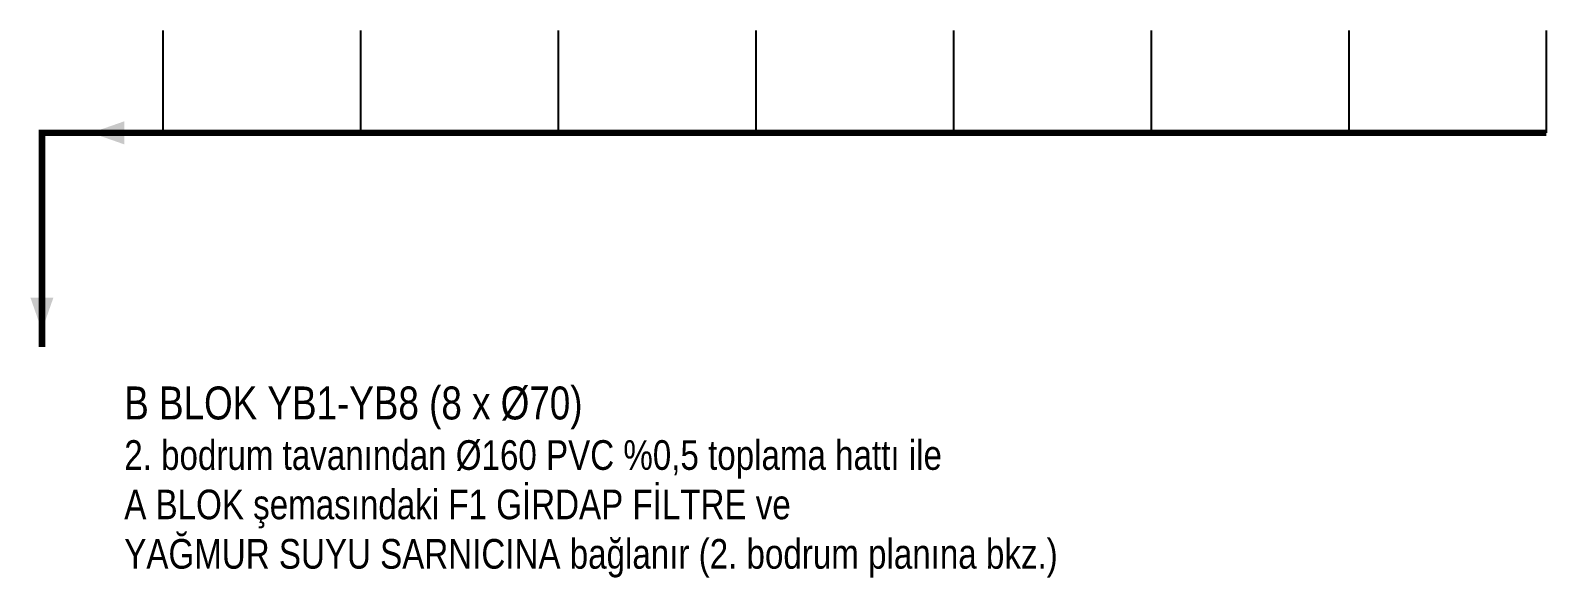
# Model space of a CAD drawing. Header units: centimetres. Extents: x 246100 to 307233, y -492177 to -487861.
# Drawn here: x 306771.5 to 307232.7, y -489950 to -489783.9 of the extents above; entities that cross this region are included whole.
import ezdxf
from ezdxf.enums import TextEntityAlignment as Align

# ---------------------------------------------------------------- set-up
doc = ezdxf.new("R2010")
doc.units = ezdxf.units.CM
doc.layers.add('MTY-YAGMUR-BORUSU', color=4, linetype='Continuous')
doc.styles.add('ROTAS', font='arial.ttf')

msp = doc.modelspace()

# ---------------------------------------------------------------- linework, layer by layer
at = {"layer": 'MTY-YAGMUR-BORUSU'}
for p, q in [((306811.7, -489783.9), (306811.7, -489815)), ((306871.7, -489783.9), (306871.7, -489815)), ((306931.7, -489783.9), (306931.7, -489815)), ((306991.7, -489783.9), (306991.7, -489815)), ((307051.7, -489783.9), (307051.7, -489815)), ((307111.7, -489783.9), (307111.7, -489815)), ((307171.7, -489783.9), (307171.7, -489815)), ((307231.7, -489783.9), (307231.7, -489815))]:
    msp.add_line(p, q, dxfattribs=at)
at = {"layer": 'MTY-YAGMUR-BORUSU', "const_width": 2}
msp.add_lwpolyline([(307231.7, -489815), (306775, -489815), (306775, -489880)], dxfattribs=at)
at = {"layer": 'MTY-YAGMUR-BORUSU'}
for points in [[(306790, -489815), (306800, -489811.5), (306800, -489818.5)], [(306775, -489875), (306771.5, -489865), (306778.5, -489865)]]:
    msp.add_solid(points, dxfattribs=at)

# ---------------------------------------------------------------- texts
at = {"layer": 'MTY-YAGMUR-BORUSU', "style": 'ROTAS', "width": 0.8}
for s, height, p in [('B BLOK YB1-YB8 (8 x %%C70)', 10, (306800, -489905)), ('2. bodrum tavanından %%C160 PVC %0,5 toplama hattı ile', 9, (306800, -489920)), ('A BLOK şemasındaki F1 GİRDAP FİLTRE ve', 9, (306800, -489935)), ('YAĞMUR SUYU SARNICINA bağlanır (2. bodrum planına bkz.)', 9, (306800, -489950))]:
    msp.add_text(s, height=height, dxfattribs=at).set_placement(p, align=Align.BOTTOM_LEFT)

doc.saveas('drawing.dxf')
